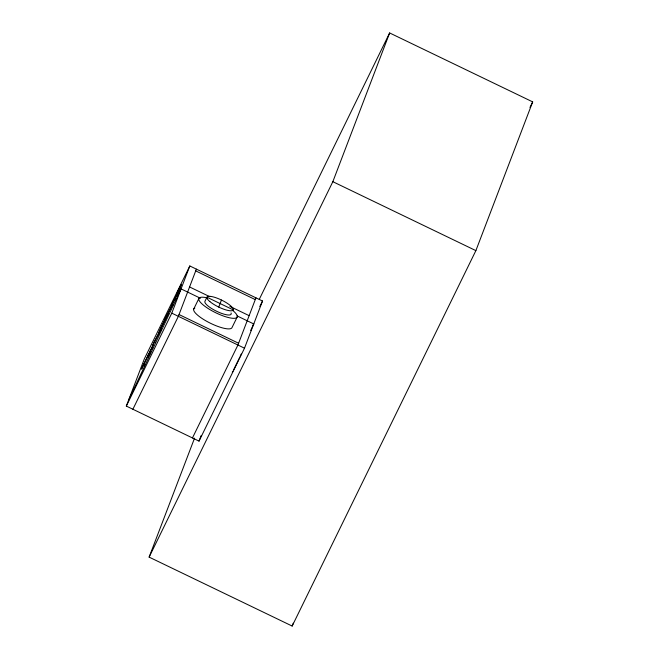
<?xml version="1.0" encoding="UTF-8"?>
<svg xmlns="http://www.w3.org/2000/svg" width="659" height="659" viewBox="0 0 659 659"><rect width="100%" height="100%" fill="white"/><g stroke="black" fill="none" stroke-linecap="round" stroke-linejoin="round"><path stroke-width="0.99" d="M126.322 406.084L144.337 358.9L189.817 265.964L262.521 301.006L244.497 348.191L199.026 441.118L126.322 406.084L171.793 313.149L189.817 265.964M196.382 269.136L178.367 316.312L132.887 409.247M218.747 307.078L221.44 300.018M259.317 299.26L389.642 32.95L532.678 101.881L475.88 250.626L292.159 626.05L149.123 557.119L194.562 438.128M199.026 441.118L201.184 435.459M255.947 297.835L237.932 345.019L192.453 437.955M149.123 557.119L332.844 181.686L389.642 32.95M292.159 626.05L293.263 623.175M180.302 290.808L181.052 288.906L200.451 298.255M178.227 294.309L177.131 293.782L179.841 288.551L171.208 306.542L177.378 293.057M177.559 292.794L177.864 292.094L177.065 293.766M143.16 365.317L141.553 369.147L153.176 345.036L143.16 365.317L144.255 365.844M160.269 329.401L158.918 332.581L167.361 315.274L160.269 329.401L161.364 329.928M240.189 356.297L241.243 354.007M238.937 358.949L239.769 357.178M154.264 341.864L152.353 346.189L160.063 330.892L154.264 341.864L155.359 342.392M128.48 400.417L181.052 288.906M250.692 330.447L253.756 323.948L237.108 315.916M177.131 293.296L178.21 291.179M165.615 317.893L172.254 305.035L171.604 306.188M170.986 307.514L164.346 320.373L164.989 319.22M238.599 359.657L233.772 369.501M177.444 292.645L177.765 291.97M178.07 291.41L178.35 290.841M178.087 291.5L178.63 290.257M178.292 291.08L181.554 284.466L176.834 293.93L177.057 293.519M193.697 309.087L198.861 298.535M237.191 317.004L232.026 327.556A21.277 5.486 26.1 0 1 208.417 322.218A21.277 5.486 26.1 0 1 194.858 308.066M259.819 306.526L262.521 301.006M529.968 107.433L532.678 101.881M178.507 290.644L180.5 286.698L179.545 288.485M178.746 290.092L179.561 288.378M252.768 325.735L253.756 323.948M232.297 372.286L232.882 371.215M332.844 181.686L475.88 250.626M195.715 270.898L255.272 299.598M189.57 286.953L209.735 296.665M229.9 306.386L249.143 315.661M233.237 309.878L206.951 297.217L204.891 301.435A14.589 3.765 26.1 0 0 218.409 312.094A14.589 3.765 26.1 0 0 231.07 312.976M178.012 292.003L179.108 292.53M176.645 294.762L177.741 295.298M174.635 298.947L175.722 299.474M172.123 304.326L173.218 304.853M179.042 314.549L238.607 343.257M171.793 313.149L244.497 348.191M167.411 313.989L168.506 314.516M151.603 347.837L152.699 348.372M150.005 351.008L151.1 351.535M149.387 352.252L150.483 352.779M148.736 353.57L149.832 354.097M148.061 354.954L149.156 355.481M147.377 356.371L148.473 356.898M143.654 364.238L144.749 364.765M232.965 310.661A21.277 5.486 26.1 0 1 229.662 317.827A21.277 5.486 26.1 0 1 202.28 304.178A21.277 5.486 26.1 0 1 207.494 297.959M160.812 328.528L164 321.88L160.812 328.528M178.828 290.158L178.54 290.817L179.635 288.576L178.853 290.182M209.85 301.567A14.589 3.765 26.1 0 0 232.438 310.578A14.589 3.765 26.1 0 0 217.997 298.502A14.589 3.765 26.1 0 0 209.85 301.567"/></g></svg>
